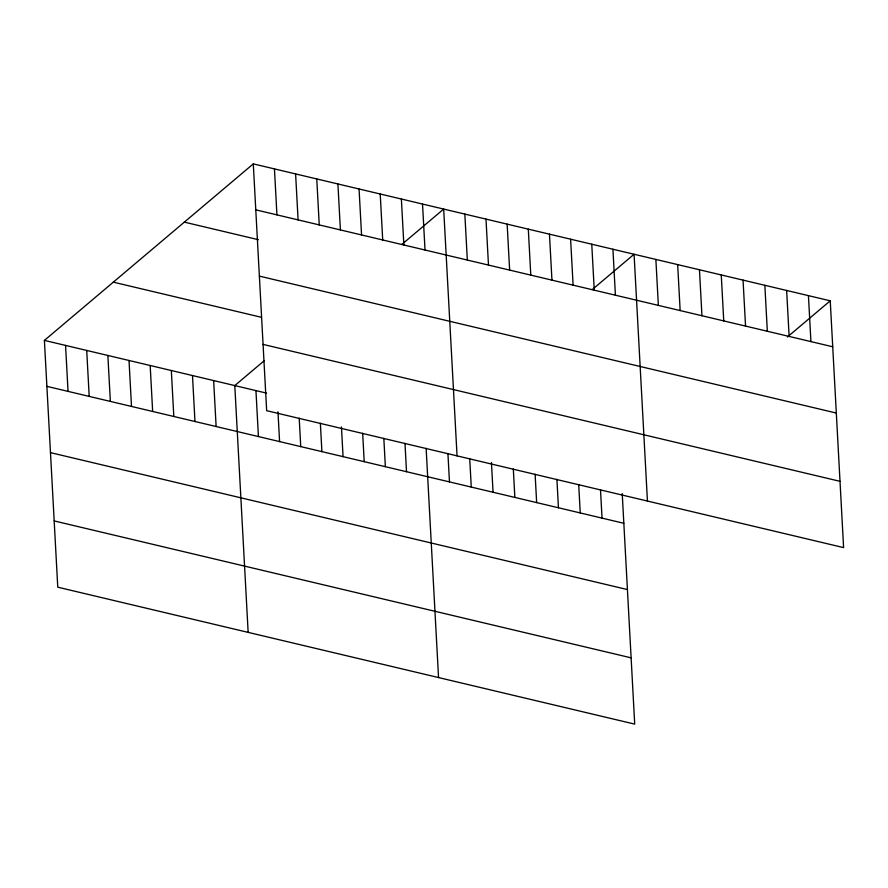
<?xml version="1.0" encoding="UTF-8"?>
<svg xmlns="http://www.w3.org/2000/svg" width="888" height="888" viewBox="0 0 888 888"><rect width="100%" height="100%" fill="white"/><g stroke="black" fill="none" stroke-linecap="round" stroke-linejoin="round"><path stroke-width="1.33" d="M622.222 493.55L634.709 724.12L57.764 587.19L44.4 340.393L253.291 163.88L830.236 300.81L843.6 547.607L266.655 410.678L253.291 163.88M264.036 360.872L234.787 385.581L248.152 632.378M401.909 244.367L443.678 209.069L457.054 455.866M592.296 289.555L634.076 254.257L647.441 501.043M787.412 336.996L830.236 300.81M255.777 209.846L832.722 346.775M184.36 222.133L258.397 239.704M259.374 276.124L836.307 413.042M113.331 282.151L261.416 317.294M263.07 344.4L840.015 481.329M44.4 340.393L266.522 393.118M46.886 386.358L623.831 523.287M50.483 452.636L627.416 589.565M54.179 520.923L631.124 657.841M808.435 295.637L810.933 341.603M786.646 290.465L789.132 336.43M764.846 285.292L767.332 331.257M743.056 280.12L745.543 326.085M721.256 274.947L723.742 320.912M699.455 269.774L701.953 315.74M677.666 264.602L680.153 310.567M655.866 259.429L658.363 305.394M612.92 249.228L615.406 295.193M591.763 244.211L594.25 290.176M600.499 489.721L602.031 518.115M570.607 239.194L573.104 285.159M578.699 484.548L580.241 512.942M549.461 234.166L551.948 280.131M556.909 479.376L558.441 507.77M528.305 229.148L530.791 275.114M535.109 474.203L536.652 502.597M507.148 224.131L509.634 270.096M513.32 469.031L514.851 497.424M485.991 219.103L488.478 265.068M491.441 462.504L493.062 492.252M464.835 214.086L467.332 260.051M469.73 458.685L471.262 487.079M447.929 453.513L449.461 481.906M422.533 204.051L425.019 250.016M426.129 448.34L438.55 677.566M401.376 199.023L403.862 244.988M404.984 443.323L406.515 471.717M380.219 194.006L382.706 239.971M383.827 438.306L385.359 466.688M359.063 188.989L361.549 234.954M362.67 433.277L364.202 461.671M337.906 183.96L340.404 229.925M341.447 426.906L343.057 456.654M316.761 178.943L319.247 224.908M320.357 423.243L321.9 451.626M295.604 173.926L298.091 219.891M299.212 418.215L300.743 446.609M274.448 168.898L276.934 214.863M277.977 411.843L279.587 441.591M255.944 390.598L258.43 436.563M213.642 380.564L216.128 426.529M192.485 375.546L194.972 421.511M171.329 370.518L173.815 416.483M150.172 365.501L152.658 411.466M129.015 360.484L131.513 406.449M107.859 355.455L110.356 401.42M86.713 350.438L89.2 396.403M65.557 345.421L68.043 391.386"/></g></svg>
